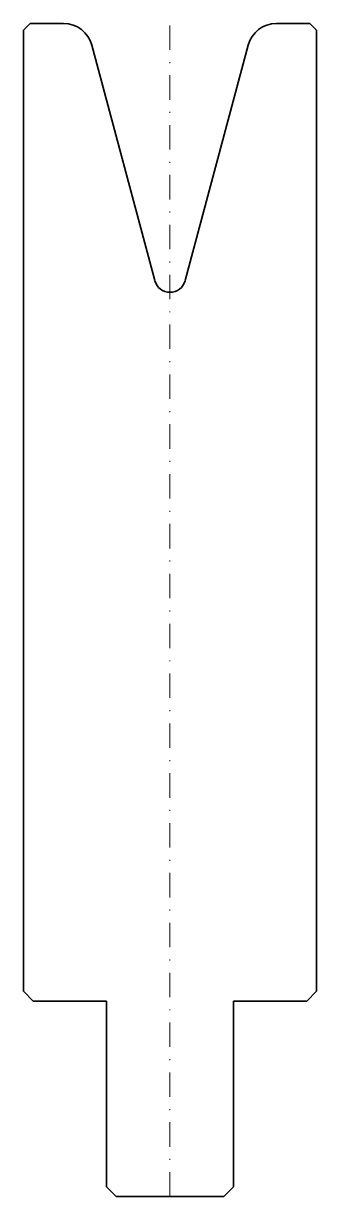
# Model space of a CAD drawing. Header units: millimetres. Extents: x -15 to 15, y -120 to 0.
import ezdxf

# ---------------------------------------------------------------- set-up
doc = ezdxf.new("R2010")
doc.units = ezdxf.units.MM
doc.header["$LTSCALE"] = 5
doc.linetypes.add('AUSGEZOGEN', pattern=[0])
doc.linetypes.add('DASHDOT', pattern=[1, 0.5, -0.25, 0, -0.25])
doc.layers.add('2', color=7, linetype='Continuous')

msp = doc.modelspace()

# ---------------------------------------------------------------- linework, layer by layer
at = {"layer": '2', "color": 7, "linetype": 'AUSGEZOGEN', "lineweight": 35}
for p, q in [((-15, -0.7), (-14.3, 0)), ((-14.3, 0), (-10.9, 0)), ((10.9, 0), (14.3, 0)), ((14.3, 0), (15, -0.7)), ((-15, -99), (-15, -0.7)), ((15, -0.7), (15, -99)), ((-8, -2.22), (-1.55, -26.31)), ((1.55, -26.31), (8, -2.22)), ((-14, -100), (-15, -99)), ((15, -99), (14, -100)), ((-6.5, -100), (-14, -100)), ((-6.5, -119), (-6.5, -100)), ((14, -100), (6.5, -100)), ((6.5, -100), (6.5, -119)), ((-5.5, -120), (-6.5, -119)), ((5.5, -120), (-5.5, -120)), ((6.5, -119), (5.5, -120))]:
    msp.add_line(p, q, dxfattribs=at)
at = {"layer": '2', "color": 7, "linetype": 'DASHDOT', "lineweight": 18}
msp.add_line((0, -120), (0, 0), dxfattribs=at)
at = {"layer": '2', "color": 7, "linetype": 'AUSGEZOGEN', "lineweight": 35}
for centre, radius, start, end in [((-10.9, -3), 3, 15, 90), ((10.9, -3), 3, 90, 165), ((0, -25.9), 1.6, 195, 345)]:
    msp.add_arc(centre, radius, start, end, dxfattribs=at)

doc.saveas('drawing.dxf')
